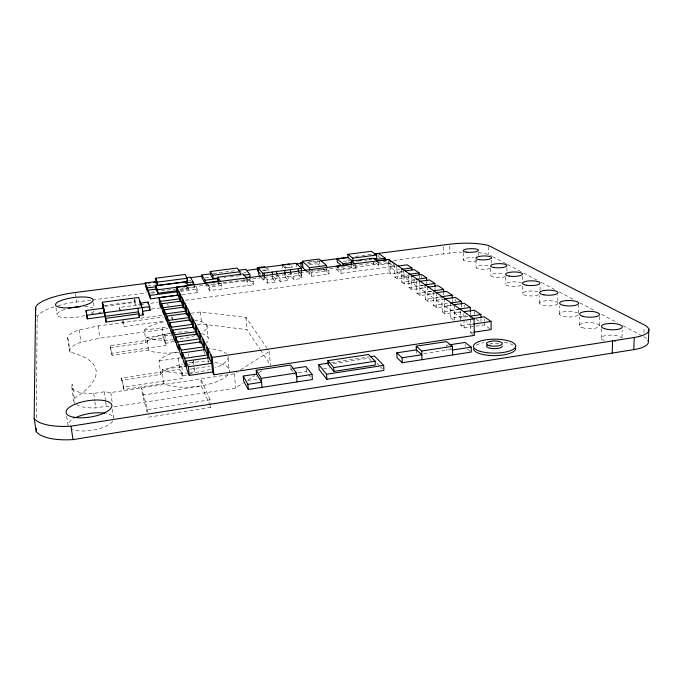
<?xml version="1.0" encoding="UTF-8"?>
<svg xmlns="http://www.w3.org/2000/svg" width="683" height="683" viewBox="0 0 683 683"><rect width="100%" height="100%" fill="white"/><g stroke="black" fill="none" stroke-linecap="round" stroke-linejoin="round"><path stroke-width="0.51" stroke-dasharray="3.42 2.56" d="M539.63 303.132L539.655 295.73M540.031 290.488L540.048 286.365M36.378 417.834L37.13 317.996L36.669 315.034M557.815 303.431A9.101 2.621 0.1 0 0 544.496 300.972A9.101 2.621 0.1 0 0 543.847 305.514A9.101 2.621 0.1 0 0 557.815 303.431L557.891 294.919M559.514 313.992L559.59 306.027M578.501 313.352L578.629 305.352M579.432 325.39L579.568 317.151M599.239 325.825L599.452 316.511M601.219 338.102L601.441 328.318M621.991 337.641L622.23 329.769M643.915 332.766L644.129 326.867M121.506 378.006L123.589 387.167L183.146 378.186L179.638 369.358L121.506 378.006L121.805 380.277L160.693 374.472L161.956 372.824A35.448 12.183 -6.5 0 1 182.728 364.073M160.693 374.472L159.071 360.889L160.351 359.292A35.61 11.782 -6.4 0 1 178.357 351.446M110.168 345.598L111.799 353.171L166.054 345.402L163.237 338.094L110.168 345.598L110.45 347.681L145.94 342.644L147.152 341.269A32.314 10.066 -6.5 0 1 171.57 332.937M145.94 342.644L144.412 330.162L145.633 328.83A32.443 9.724 -6.4 0 1 165.166 321.573M113.848 406.906L235.669 388.046L243.489 382.873M247.844 380.004L254.793 375.402M259.139 372.525L261.751 370.801M75.139 403.482A30.487 10.595 -8.5 0 1 74.327 398.402L72.236 384.273A30.624 10.254 -8.3 0 0 93.733 393.408L104.311 391.803L110.825 392.554L234.32 373.832L237.01 372.115M240.595 369.827L269.315 351.506L267.514 348.876M74.327 398.402A124.588 38.991 -10.4 0 0 70.093 352.146A27.755 8.401 -7.9 0 1 80.944 342.2L99.855 338.179L168.035 328.668M70.093 352.146L68.24 339.545A27.866 8.111 -7.7 0 1 79.177 329.898L98.181 325.962L163.485 317.032M148.484 417.193L210.868 407.333L210.475 403.568M147.118 412.182L142.482 395.133L141.569 387.893L147.537 409.595L210.082 399.803L210.381 402.629M76.462 404.541A30.487 10.595 -8.5 0 0 95.782 407.905L106.309 406.274L110.014 406.726M331.392 362.639L369.23 356.876M448.688 344.932L446.639 345.248L446.767 350.106M333.355 363.621L368.769 358.216L372.406 361.99M142.482 395.133L201.545 386.083L209.596 404.43M247.792 380.491L257.039 379.074L256.774 376.051M298.36 372.722L306.36 371.501L308.17 373.908M323.307 368.897L329.607 367.932M423.827 353.632L451.881 349.32M121.805 380.277L123.896 389.489L163.732 383.462L166.029 384.657A35.448 12.183 -6.5 0 0 201.698 385.716A35.448 12.183 -6.5 0 0 228.685 373.669M460.649 311.499L460.957 325.578L464.133 327.908L484.332 324.895L491.137 329.616M190.011 369.179L209.809 366.225M470.408 319.345L470.655 332.689L472.704 332.382M163.732 383.462L162.093 369.58L181.857 366.651A13.566 4.482 -6.6 0 0 184.461 366.173M460.957 325.578L472.995 323.793M472.559 324.194L470.502 324.502L466.421 321.573M159.071 360.889L178.365 358.071A13.566 4.482 -6.6 0 1 181.84 357.713M450.456 302.415L450.84 318.158L466.344 315.896M467.821 316.519L460.786 317.552L454.536 313.079L460.803 312.174M458.942 309.109L450.652 310.304L444.693 306.052L451.856 305.028M441.875 296.448L442.302 311.892L458.524 309.544M442.302 311.892L444.898 313.804L460.197 311.585M433.073 292.179L433.474 305.421L450.259 303.021M433.474 305.421L436.599 307.709L451.617 305.557M110.45 347.681L112.08 355.297L148.365 350.089L150.397 351.062A32.314 10.066 -6.5 0 0 178.767 352.3M148.365 350.089L146.811 337.351L164.825 334.815A12.354 3.697 -6.6 0 0 169.896 333.739M439.553 296.977L433.244 297.865L427.78 293.963L435.045 292.939M424.817 284.572L425.304 299.427L439.715 297.395M425.304 299.427L428.019 301.416L445.632 298.923M144.412 330.162L162.025 327.712A12.354 3.697 -6.6 0 1 167.258 327.328M431.255 291.154L425.065 292.017L419.823 288.269L425.936 287.423M416.493 280.815L416.929 293.289L432.066 291.171M197.404 324.57L201.596 323.981L246.99 329.658L259.89 349.124M416.929 293.289L420.071 295.585L434.303 293.596M422.743 285.187L416.681 286.023L411.661 282.438L417.654 281.618M122.351 320.899L123.913 326.636L164.321 321.07M408.571 275.258L409.032 287.492L423.708 285.468M409.032 287.492L411.926 289.609L425.646 287.714M394.356 264.33L394.885 277.119L397.284 278.869L410.517 277.085M415.068 279.509L408.767 280.371L403.952 276.931L410.184 276.086M401.348 268.24L401.903 282.258L415.29 280.44M140.783 318.167L162.588 315.196M401.903 282.258L404.234 283.966L418.73 281.985M190.873 313.284L200.35 311.986L245.889 317.347L266.908 347.997M185.528 300.213L389.216 272.961L390.445 273.857L403.44 272.116M403.115 271.142L397.002 271.962L401.63 275.266L406.786 274.575M91.642 313.395L93.682 313.121M98.787 312.438L100.828 312.165M151.37 309.058L159.66 307.939M394.885 277.119L408.041 275.343M307.051 271.714L311.832 276.265L329.035 273.994L328.822 270.647L326.722 268.803L326.935 272.124M206.497 282.651L206.838 286.023L209.672 290.591L253.555 284.777L253.265 281.379L250.909 278.468M264.458 276.444L264.731 279.799L267.54 283.078L275.659 282.002L275.394 278.621L273.072 276.043M293.963 279.552L293.716 276.171L290.625 273.021L290.881 276.359L293.963 279.552L301.92 278.493L301.681 275.121L299.137 272.619M341.022 273.32L340.826 269.973L336.471 266.31L336.676 269.614L341.022 273.32L393.579 266.353L393.442 263.04L378.536 265.004L375.3 262.631M276.863 274.822L277.127 278.169L280.167 281.524L288.354 280.44L288.098 277.059L286.211 275.078M395.158 266.396L390.147 267.062L394.603 270.246L400.682 269.435M181.943 294.697L197.643 292.614L197.285 289.174L195.338 285.801M103.927 305.651L135.123 301.51L134.534 299.76M104.823 306.334L134.671 302.373L135.558 305.028L139.511 304.507L140.032 305.993M120.012 311.303L119.508 307.427L139.247 304.789M140.288 304.652L145.479 303.961M150.678 303.269L157.944 302.296M356.381 261.973L358.447 261.709M364.645 260.897L366.711 260.633M310.628 270.912L312.635 270.647M316.664 270.126L319.678 269.725M320.686 269.597L325.714 268.94M58.038 305.711A41.014 11.022 -7.6 0 1 76.735 301.997L91.531 300.059M92.589 299.922L146.504 292.853M150.73 292.298L154.956 291.743M161.299 290.915L176.094 288.969M181.379 288.277L387.5 261.256M393.843 260.428L449.909 253.077A33.535 8.469 -1.7 0 1 462.084 252.112M151.489 293.169L155.545 292.64M179.45 289.498L194.715 287.492L197.643 292.614M206.838 286.023L218.697 284.469L218.372 281.106M218.697 284.469L218.372 283.974L250.021 280.354L253.555 284.777M310.278 271.672L311.602 272.918L328.822 270.647M336.676 269.614L388.542 262.793L393.579 266.353M180.133 290.326L188.585 289.216L188.312 286.638M207.632 284.452L209.331 287.167L221.394 285.579L219.38 282.591M253.265 281.379L247.323 282.164L245.026 279.236M261.384 277.75L263.288 279.987L264.731 279.799M272.491 275.394L272.765 278.741L277.127 278.169M284.956 273.763L285.212 277.102L290.881 276.359M298.505 271.988L298.744 275.326L301.801 274.925L301.596 272.065M265.576 277.742L267.258 279.689L275.394 278.621M293.716 276.171L301.681 275.121M340.826 269.973L355.988 267.975L352.949 265.567M277.469 275.488L279.902 278.135L288.098 277.059M180.517 291.385L197.285 289.174M213.301 273.516L236.309 270.553M309.066 261.649L312.182 261.248M306.915 262.639L319.601 261M355.544 256.364L360.829 255.681M361.888 255.544L373.516 254.042M307.854 263.792L319.328 262.306L317.356 260.582L317.569 263.8L319.533 265.55M262.281 270.263L265.098 269.896L267.685 272.807M205.259 277.87L210.484 277.196M243.925 272.867L246.017 272.594M263.314 270.869L268.069 270.246L266.122 268.095M283.351 266.165L285.17 268.035L292.7 267.062L292.58 265.422M309.288 264.876L317.569 263.8M147.545 286.04L155.4 285.016M188.704 280.704L190.677 280.448M343.25 261.401L350.251 260.488M223.811 277.776L225.894 277.503M230.06 276.965L235.268 276.291M236.309 276.154L239.434 275.744M146.811 337.351L148.851 338.29A32.443 9.724 -6.4 0 0 173.439 339.818M162.093 369.58L164.39 370.732A35.61 11.782 -6.4 0 0 188.499 373.012M478.698 252.693A33.535 8.469 -1.7 0 1 488.78 254.554L491.598 256.048M492.537 256.543L506.624 264.014M507.563 264.509L522.597 272.474M523.537 272.969L536.684 279.945M541.38 282.429L554.536 289.404M559.232 291.889L574.258 299.854M579.893 302.842L594.919 310.808M601.501 314.3L617.466 322.76M623.101 325.748L641.892 335.703M476.145 319.217L480.209 322.034M380.491 257.952L378.843 256.782L378.689 253.589M436.377 300.102L442.089 304.191M450.84 318.158L454.716 321.001M470.655 332.689L473.609 334.858M467.471 349.073L471.313 352.052M450.336 348.228L452.547 350.02M323.238 268.837L329.035 273.994M298.855 272.022L301.801 274.925M291.453 265.815L292.7 267.062M298.744 275.326L301.92 278.493M376.845 363.177L379.663 366.071M380.363 366.797L382.48 368.974M285.212 277.102L288.354 280.44M272.765 278.741L275.659 282.002M308.767 374.711L310.577 377.118M290.975 368.803L293.263 372.004M293.835 372.807L295.551 375.206M260.471 350.012L269.853 364.167M187.262 286.783L188.585 289.216M167.472 303.918L168.283 305.736M210.082 399.803L200.785 378.92L201.545 386.083M171.39 317.151L172.611 319.926M210.014 405.395L210.868 407.333M119.508 307.427L121.181 313.497M66.678 416.28L68.044 425.296A23.068 8.469 -9.2 0 1 74.259 418.32M71.724 386.851L73.832 401.075M55.946 307.743L56.979 314.615M67.677 338.034L69.521 350.584M79.177 329.898L80.944 342.2M93.733 393.408L94.758 400.656M94.903 401.689L95.782 407.905M75.531 293.562L76.735 301.997M104.311 391.803L105.592 401.109M105.737 402.142L106.309 406.274M112.388 409.185L113.609 418.133A23.068 8.469 -9.2 0 0 106.019 413.369M98.181 325.962L99.855 338.179M93.554 302.791L94.356 308.639M110.825 392.554L112.097 401.886M111.799 353.171L112.08 355.297M123.589 387.167L123.896 389.489M123.128 320.575L123.913 326.636M134.901 299.743L135.558 305.028M134.235 298.881L134.671 302.373M147.537 409.595L147.895 412.447M164.825 334.815L166.054 345.402M162.025 327.712L163.237 338.094M178.365 358.071L179.638 369.358M172.27 316.921L172.492 318.927M181.857 366.651L183.146 378.186M188.482 353.649L188.704 355.689M186.459 286.006L186.732 288.542M193.528 361.358L194.074 366.421M194.177 367.437L194.399 369.46M200.35 311.986L201.596 323.981M203.986 351.036L204.311 354.127M194.356 284.119L194.715 287.492M206.864 325.142L208.136 337.615M207.991 359.181L208.315 362.332M209.331 287.167L209.672 290.591M221.147 283.01L221.727 288.994M228.054 358.336L229.377 372.013M234.32 373.832L235.669 388.046M243.959 278.604L244.181 281.123M245.889 317.347L246.99 329.658M249.807 277.844L250.021 280.354M247.015 278.749L247.622 285.562M260.599 272.884L260.735 274.532M263.049 277.11L263.288 279.987M269.315 351.506L270.442 365.055M267.864 267.779L268.206 271.894M267.258 279.689L267.54 283.078M279.902 278.135L280.167 281.524M285.05 266.396L285.17 268.035M290.83 366.925L291.206 371.8M282.13 264.919L282.378 268.154L289.814 267.198L289.694 265.576M296.174 263.296L296.448 267.044M306.138 368.504L306.36 371.501M311.602 272.918L311.832 276.265M309.672 271.877L309.843 274.378M319.217 260.684L319.482 264.739M351.438 264.355L351.617 267.651M348.117 259.147L348.21 260.752M355.852 265.465L356.167 271.313M373.686 261.452L373.849 264.731M378.416 262.511L378.689 268.325M388.764 262.52L389.216 272.961M388.431 260.343L388.542 262.793M389.856 260.24L390.445 273.857M396.712 265.013L397.284 278.869M403.679 269.862L404.234 283.966M416.348 349.867L416.528 354.75M411.397 275.232L411.926 289.609M419.567 280.918L420.071 295.585M419.277 275.889L419.345 277.887M426.755 281.994L426.849 285.033M421.633 275.548L421.701 277.554M427.541 286.467L428.019 301.416M436.155 292.461L436.599 307.709M435.003 287.654L435.071 289.72M443.344 247.015L443.523 253.914M444.488 298.258L444.898 313.804M443.694 291.539L443.805 295.756M452.291 299.897L452.334 301.784M449.747 246.187L449.909 253.077M455.493 299.299L455.535 301.194M454.349 305.122L454.699 320.011M463.262 252.497L463.415 260.069M465.114 344.377L465.149 346.315M464.158 305.199L464.201 307.128M463.842 313.728L463.945 318.807M463.962 319.823L464.133 327.908M461.469 304.311L461.529 307.188M474.403 311.183L474.454 314.146M470.425 312.353L470.476 315.29M470.356 316.263L470.391 318.321M478.39 252.539L478.433 255.587M475.983 259.967L476.102 267.241M484.247 318.859L484.281 320.873M484.29 321.872L484.332 324.895M480.96 318.602L481.011 321.599M488.678 246.554L488.78 254.554M491.64 260.035L491.675 263.168M490.71 268.556L490.787 275.3M505.599 277.093L505.642 284.043M506.931 267.702L506.957 271.569M522.435 276.248L522.444 281.242M522.529 286.16L522.546 293.34M193.417 360.342A13.566 4.482 -6.6 0 1 188.354 365.064M194.365 320.105A32.443 9.724 -6.4 0 1 201.946 332.519M195.014 335.524A32.443 9.724 -6.4 0 1 179.236 339.161M228.054 356.278A35.61 11.782 -6.4 0 1 215.282 367.736M210.39 369.349A35.61 11.782 -6.4 0 1 190.403 372.884M206.693 348.552A35.61 11.782 -6.4 0 1 226.568 353.922M476.213 345.231A21.088 7.018 -0.3 0 1 483.692 342.635M504.413 342.354A21.088 7.018 -0.3 0 1 514.683 346.392M489.489 344.036A7.914 2.612 -0.3 0 1 499.068 343.882M94.092 310.996A18.928 5.071 -7.6 0 1 90.685 313.437M84.999 315.503A18.928 5.071 -7.6 0 1 59.549 316.801A18.928 5.071 -7.6 0 1 66.02 309.04M84.504 306.59A18.928 5.071 -7.6 0 1 93.059 308.076M112.763 421.198A23.068 8.469 -9.2 0 1 94.706 429.786A23.068 8.469 -9.2 0 1 72.296 429.462M643.77 336.702A30.18 9.511 1.9 0 1 647.057 339.05M477.05 260.607A7.607 1.912 -1.6 0 1 466.967 261.35A7.607 1.912 -1.6 0 1 464.15 258.934A7.607 1.912 -1.6 0 1 473.746 257.773M490.274 268.368A7.854 2.032 -1.3 0 1 479.304 269.051A7.854 2.032 -1.3 0 1 477.537 266.25A7.854 2.032 -1.3 0 1 488.507 265.567M505.54 276.521A8.136 2.16 -1 0 1 494.21 277.23A8.136 2.16 -1 0 1 492.23 274.25A8.136 2.16 -1 0 1 503.55 273.541M521.009 285.374A8.435 2.305 -0.7 0 1 508.161 285.87A8.435 2.305 -0.7 0 1 509.108 282.344A8.435 2.305 -0.7 0 1 521.633 283.069M538.588 294.8A8.759 2.459 -0.3 0 1 525.842 295.432A8.759 2.459 -0.3 0 1 524.903 291.82A8.759 2.459 -0.3 0 1 537.811 291.812M578.108 315.076A9.494 2.817 0.6 0 1 564.064 316.553A9.494 2.817 0.6 0 1 562.442 312.097A9.494 2.817 0.6 0 1 577.323 312.925M616.049 341.457A10.382 3.253 1.7 0 1 614.341 341.611M604.242 340.493A10.382 3.253 1.7 0 1 606.342 335.447A10.382 3.253 1.7 0 1 621.564 337.769M37.13 317.996A41.014 11.022 -7.6 0 1 54.529 306.744M189.49 362.835A35.448 12.183 -6.5 0 1 209.083 361.888M214.88 362.485A35.448 12.183 -6.5 0 1 229.505 370.937M201.545 333.56A32.314 10.066 -6.5 0 1 206.377 343.011M172.568 332.792A32.314 10.066 -6.5 0 1 187.629 331.81M193.451 368.402A13.523 4.585 -6.7 0 1 190.267 373.917M186.314 375.206A13.523 4.585 -6.7 0 1 182.882 375.889L179.381 367.104A13.523 4.585 -6.7 0 1 186.194 366.703M174.037 340.971A12.32 3.791 -6.7 0 1 165.807 343.293L162.998 336.019A12.32 3.791 -6.7 0 1 174.139 336.326M582.292 327.635A9.903 3.022 1.1 0 0 598.889 326.602A9.903 3.022 1.1 0 0 586.817 322.666A9.903 3.022 1.1 0 0 582.292 327.635"/><path stroke-width="1.02" d="M647.979 340.288A30.18 9.511 1.9 0 1 633.815 349.628L73.004 439.604A48.8 17.767 -9.3 0 1 36.276 431.647L36.301 428.463M36.276 431.647L34.15 418.525L35.593 308.118A41.142 10.697 -7.5 0 1 75.378 292.512L146.213 283.368M612.241 353.094L612.574 340.885M633.815 349.628L634.225 337.479A30.3 9.238 1.7 0 0 644.206 324.895L488.669 245.556A33.638 8.213 -1.8 0 0 449.696 244.215L374.574 253.905M648.389 341.543L648.85 329.59M34.15 418.525A49.005 17.271 -9.1 0 0 70.989 426.183L634.225 337.479M328.233 363.125L318.773 364.568L319.115 369.537L326.858 379.321L383.889 370.425L383.658 365.379L374.48 356.074L370.28 356.714M256.595 374.045L243.225 376.077L247.903 384.341L261.572 382.232L256.595 374.045L256.262 370.254L290.685 365.038L296.405 372.978L297.079 381.908M296.695 376.811L312.037 374.438L312.396 379.526L248.373 389.481L243.686 381.123L243.225 376.077M333.936 371.398L375.317 365.004L375.129 361.222L368.581 354.494L327.908 360.667L328.147 364.415L333.936 371.398L333.697 367.582L327.908 360.667M318.773 364.568L326.525 374.224L383.658 365.379M396.832 352.838L402.082 357.781L421.855 354.733L416.348 349.867L396.832 352.838L397.045 357.747L402.287 362.75L471.313 352.052L471.219 347.143L465.072 342.439L449.713 344.778M292.981 368.496L306.001 366.515L312.037 374.438M452.462 346.315L446.545 341.585L416.22 346.187L421.727 351.011L452.462 346.315L452.667 354.947M256.262 370.254L261.239 378.373L296.405 372.978M333.697 367.582L375.129 361.222M452.547 350.02L471.219 347.143M210.834 354.699L212.592 371.928L213.967 374.754L474.352 335.404L474.07 318.841L388.627 259.386L176.581 287.099L177.469 295.158M473.729 332.228L491.137 329.616L491.043 321.454L484.221 316.844L472.064 318.628M185.947 361.136L188.354 366.805L211.713 363.339L208.938 357.755L185.947 361.136L186.886 369.64L189.302 375.437L212.592 371.928M176.581 287.099L212.2 357.397L474.07 318.841M473.584 324.041L491.043 321.454M469.836 316.22L480.9 314.598L480.952 317.604M204.917 349.653L182.455 352.915L184.751 358.319L207.555 354.972L204.917 349.653L204.055 341.321M458.942 309.109L470.331 307.461L470.408 311.38M181.277 350.148L203.56 346.921L201.041 341.85L179.091 345L180.005 353.145L182.199 358.404L181.277 350.148L179.091 345M463.936 311.713L474.386 310.202L480.9 314.598M451.241 302.885L461.401 301.434L461.469 304.311M177.793 341.961L199.556 338.853L197.156 334.021L175.71 337.06L176.615 345.035L178.698 350.038L177.793 341.961L175.71 337.06M452.872 304.874L464.124 303.269L470.331 307.461M440.603 296.832L452.172 295.193L452.24 298.019M174.728 334.738L196.012 331.733L193.724 327.114L172.731 330.051L173.619 337.863L175.616 342.653L174.728 334.738L172.731 330.051M445.41 298.83L455.441 297.404L461.401 301.434M171.544 327.242L192.35 324.34L190.156 319.934L169.64 322.777L170.511 330.427L172.423 334.994L171.544 327.242L169.64 322.777M433.321 290.864L443.634 289.43L443.694 291.539M436.087 292.794L446.469 291.342L452.172 295.193M424.766 284.913L434.883 283.513L434.977 286.621M168.624 320.387L188.995 317.586L186.894 313.369L166.814 316.118L167.668 323.614L169.495 327.985L168.624 320.387L166.814 316.118M427.976 287.142L438.162 285.733L443.634 289.43M164.125 309.8L183.804 307.137L185.81 311.175L165.867 313.89L164.125 309.8L164.979 317.16L166.72 321.343L165.867 313.89M139.033 313.821L138.384 311.875L105.199 316.357L105.643 318.346L139.033 313.821L139.486 317.484L106.138 322.026L103.953 309.237M102.885 305.788L102.296 303.098L103.167 308.417L102.407 302.236L138.64 297.464L142.243 307.657L143.131 314.931L138.837 315.512L139.486 317.484M416.118 279.364L426.627 277.938L426.721 280.978M419.652 281.345L429.65 279.979L434.883 283.513M405.156 270.869L414.342 269.64L419.174 272.901L419.242 274.899M161.555 303.764L180.841 301.177L182.771 305.053L163.228 307.691L161.555 303.764L162.4 310.987L164.074 315L163.228 307.691M102.407 302.236L104.712 312.694L149.679 306.633L150.106 310.227L142.909 311.2M103.415 308.187L86.041 310.5L86.792 315.239L104.439 312.865L102.928 304.609M408.852 274.293L419.174 272.901M86.041 310.5L87.296 318.867L104.926 316.485M411.226 275.949L421.607 274.549L426.627 277.938M158.943 297.617L177.828 295.116L179.672 298.821L160.548 301.374L158.943 297.617L159.771 304.695L161.376 308.545L160.548 301.374M398.163 266.003L407.188 264.808L411.832 267.949L411.909 269.905M176.957 290.745L157.935 293.246L156.159 289.105L148.032 290.164L148.442 293.57L150.525 298.855L177.751 295.252M149.679 306.633L147.963 302.117L139.853 303.201L139.417 299.649M401.698 269.298L411.832 267.949M326.517 265.474L319.115 259.053L302.407 261.205L309.39 267.71L326.517 265.474L326.67 267.975M341.688 265.798L337.3 262.17L337.103 258.951L342.96 263.723L351.224 262.648M374.976 259.557L385.297 258.208L385.374 259.83M187.373 285.024L194.356 284.119M206.497 282.651L218.372 281.106L218.048 277.725M245.837 277.52L249.73 277.008M188.218 285.776L186.007 281.772L155.758 285.69L157.534 289.788L187.202 285.912M336.471 266.31L351.438 264.355L351.25 261.06L373.524 258.165L377.571 261.094M376.837 261.034L388.396 259.523L392.597 262.46M148.032 290.164L150.115 295.389L177.367 291.803M259.48 273.063L257.593 270.869L257.32 267.616L264.825 266.652M201.792 274.993L205.062 280.218L205.404 283.556L202.125 278.28L201.792 274.993L211.201 273.781M238.401 270.28L245.726 269.341L249.85 274.395L250.14 277.708M282.13 264.919L289.575 263.962M260.121 276.265L258.857 274.771L258.294 268.18L296.174 263.296L301.323 268.257L301.527 271.108M306.36 271.049L301.007 265.943L300.776 262.716L302.851 262.451M145.18 282.967L147.144 287.919L147.554 291.299L145.581 286.288L145.18 282.967L155.997 281.575L157.722 285.494L187.543 281.618L187.185 278.271L185.042 274.472L155.604 278.246L155.997 281.575M186.382 277.657L190.326 277.144L193.101 281.951L193.366 284.461M148.331 283.095L150.448 282.822M153.615 282.412L155.733 282.147M190.617 277.639L202.245 276.145M246.648 270.417L258.276 268.914M296.337 264.005L302.68 263.186M320.651 260.863L348.142 257.32M155.604 278.246L157.329 282.122L187.185 278.271M337.103 258.951L348.031 257.542L352.966 261.401L352.787 258.131L347.852 254.324L348.031 257.542M374.591 254.119L378.689 253.589L385.297 258.208M239.989 271.732L237.121 268.069L210.253 271.518L212.754 275.249L239.989 271.732L240.296 275.053M352.787 258.131L376.649 255.049L376.803 258.302L373.686 258.703M218.184 282.053L217.715 277.247L243.208 273.943L246.443 278.032M210.253 271.518L210.577 274.814L213.079 278.587L218.312 277.913M205.062 280.218L218.603 278.451M243.6 275.206L249.85 274.395M147.144 287.919L156.544 286.698M185.793 282.899L193.101 281.951M359.181 260.59L361.256 260.325M369.546 259.241L371.62 258.977M258.294 268.18L262.724 273.277L301.323 268.257M347.852 254.324L371.356 251.31L376.649 255.049M351.25 261.06L355.049 264.039M300.776 262.716L302.637 264.466M257.32 267.616L258.575 269.068M217.715 277.247L220.566 281.413M186.69 280.09L187.543 281.618M149.073 307.487L150.106 310.227M142.508 313.13L143.131 314.931M103.534 310.133L103.893 311.755M35.593 308.118L35.9 310.091M70.989 426.183L73.004 439.604M86.792 315.239L87.296 318.867M104.712 312.694L105.694 320.011M105.643 318.346L106.138 322.026M141.005 304.14L141.227 305.941M137.932 308.229L138.606 313.693M150.115 295.389L150.525 298.855M147.963 302.117L148.177 303.892M157.329 282.122L157.722 285.494M157.534 289.788L157.935 293.246M156.091 282.403L156.287 284.06M155.758 285.69L156.356 290.804M182.455 352.915L183.377 361.239L185.682 366.754L184.751 358.319M183.001 299.769L183.804 307.137M181.968 297.737L183.112 308.178M188.354 366.805L189.302 375.437M180.047 293.946L180.841 301.177M178.886 291.65L180.013 301.886M177.051 288.021L177.828 295.116M189.336 312.276L190.361 321.847M186.007 281.772L186.186 283.462M188.167 309.98L189.293 320.421M186.083 305.856L187.099 315.239M184.999 303.713L186.152 314.359M196.311 326.039L197.361 336.01M195.176 323.802L196.328 334.687M192.888 319.285L193.929 329.061M191.513 316.579L192.657 327.242M202.697 338.648L203.884 350.012M200.187 333.688L201.254 343.882M198.702 330.76L199.974 342.875M208.067 349.244L208.938 357.755M206.684 346.52L207.888 358.123M212.2 357.397L213.967 374.754M212.754 275.249L213.079 278.587M247.903 384.341L248.373 389.481M261.239 378.373L262.016 387.363M264.176 273.089L264.458 276.444M262.724 273.277L262.964 276.154M276.598 271.467L276.794 273.985M272.227 272.039L272.423 274.557M284.7 270.417L284.956 273.763M290.377 269.674L290.625 273.021M302.407 261.205L302.868 267.719M298.266 268.65L298.445 271.16M309.39 267.71L309.561 270.212M326.525 374.224L326.858 379.321M342.96 263.723L343.105 266.182M402.082 357.781L402.287 362.75M416.22 346.187L416.348 349.867M421.727 351.011L422.026 359.693M515.648 348.193A21.088 7.018 -0.3 0 1 495.141 355.612A21.088 7.018 -0.3 0 1 473.507 348.731M502.372 346.238A7.914 2.612 -0.3 0 1 492.699 348.595A7.914 2.612 -0.3 0 1 487.107 345.137M68.616 308.357A18.928 5.071 -7.6 0 1 79.988 306.693M75.958 417.475A23.068 8.469 -9.2 0 1 105.131 413.215M479.167 259.634A7.88 1.972 -1.4 0 0 491.615 257.952A7.88 1.972 -1.4 0 0 480.542 256.21A7.88 1.972 -1.4 0 0 479.167 259.634M494.116 267.531A8.162 2.092 -1.1 0 0 506.914 265.764A8.162 2.092 -1.1 0 0 495.337 263.894A8.162 2.092 -1.1 0 0 494.116 267.531M466.25 252.121A7.624 1.853 -1.6 0 0 478.356 250.516A7.624 1.853 -1.6 0 0 467.744 248.885A7.624 1.853 -1.6 0 0 466.25 252.121M509.253 276.103A8.461 2.237 -0.8 0 0 522.435 274.25A8.461 2.237 -0.8 0 0 510.312 272.235A8.461 2.237 -0.8 0 0 509.253 276.103M526.473 285.229A8.785 2.382 -0.4 0 0 540.057 283.274A8.785 2.382 -0.4 0 0 527.336 281.097A8.785 2.382 -0.4 0 0 526.473 285.229M543.907 294.851A9.135 2.544 0 0 0 557.909 292.794A9.135 2.544 0 0 0 544.547 290.437A9.135 2.544 0 0 0 543.907 294.851M564.192 305.514A9.528 2.732 0.5 0 0 578.663 303.346A9.528 2.732 0.5 0 0 564.559 300.785A9.528 2.732 0.5 0 0 564.192 305.514M582.488 316.229A9.946 2.937 1 0 0 599.145 315.196A9.946 2.937 1 0 0 587.03 311.397A9.946 2.937 1 0 0 582.488 316.229M604.651 328.711A10.416 3.159 1.5 0 0 622 327.635A10.416 3.159 1.5 0 0 609.057 323.503A10.416 3.159 1.5 0 0 604.651 328.711M480.311 351.361A21.105 6.975 -0.3 0 0 515.161 347.57A21.105 6.975 -0.3 0 0 488.2 339.536A21.105 6.975 -0.3 0 0 480.311 351.361M61.692 307.64A18.987 4.918 -7.5 0 0 92.743 301.194A18.987 4.918 -7.5 0 0 68.573 298.403A18.987 4.918 -7.5 0 0 61.692 307.64M73.892 417.262A23.162 8.23 -9 0 0 111.466 407.427A23.162 8.23 -9 0 0 81.593 402.056A23.162 8.23 -9 0 0 73.892 417.262M489.899 345.743A7.914 2.595 -0.3 0 0 502.346 343.788A7.914 2.595 -0.3 0 0 491.145 341.252A7.914 2.595 -0.3 0 0 489.899 345.743"/></g></svg>
